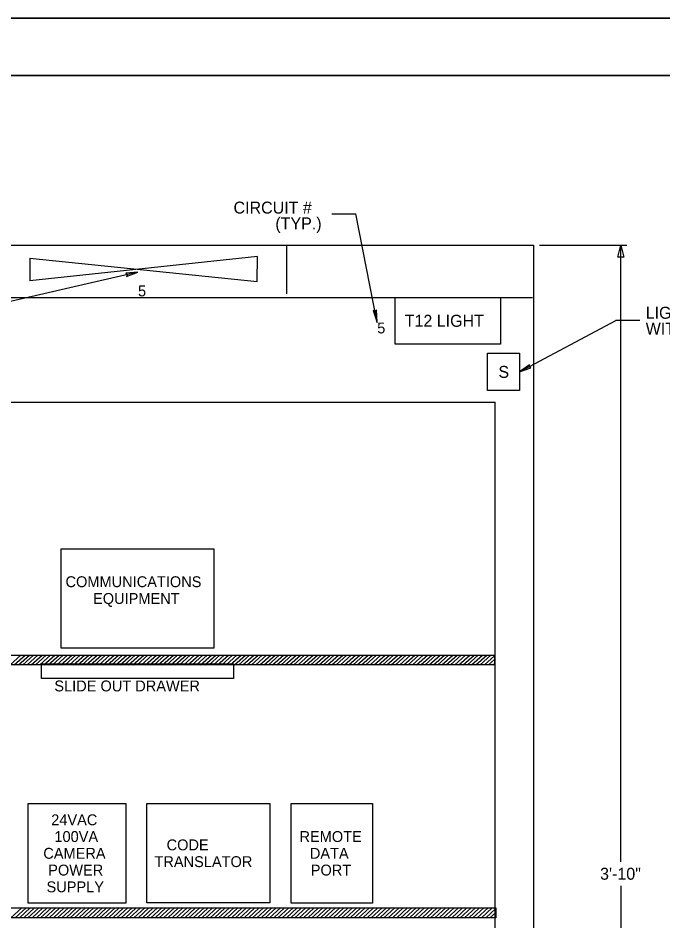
# Model space of a CAD drawing. Extents: x 507436 to 508484, y 495513 to 496173.
# Drawn here: x 507987.3 to 508156.1, y 495936.5 to 496172.9 of the extents above; entities that cross this region are included whole.
import ezdxf

# ---------------------------------------------------------------- set-up
doc = ezdxf.new("R2010")
doc.units = 0
doc.layers.add('1', color=7, linetype='Continuous')
doc.layers.add('41', color=7, linetype='Continuous')

msp = doc.modelspace()

# ---------------------------------------------------------------- linework, layer by layer
at = {"layer": '1'}
for p, q in [((508484.48, 496172.95), (507436.31, 496172.95)), ((508481.48, 496157.95), (507491.48, 496157.95)), ((508069.49, 496121.69), (508075.76, 496121.69)), ((508081.35, 496093.23), (508075.76, 496121.69)), ((507904.37, 496113.51), (508122.25, 496113.51)), ((508057.65, 496113.51), (508057.65, 496100.74)), ((508122.25, 496113.51), (508122.25, 495784.3)), ((508123.81, 496113.51), (508146.66, 496113.51)), ((508144.31, 496110.38), (508145.1, 496113.51)), ((508145.1, 495952.04), (508145.1, 496113.51)), ((508145.1, 496113.51), (508145.88, 496110.38)), ((508050.06, 496110.55), (507990.46, 496104.15)), ((507990.46, 496110.04), (508049.92, 496103.93)), ((507990.46, 496110.04), (507990.46, 496104.15)), ((508049.92, 496103.93), (508050.06, 496110.55)), ((508145.88, 496110.38), (508144.31, 496110.38)), ((508018.69, 496106.39), (507916.75, 496083.05)), ((507904.37, 496099.8), (508122.03, 496099.8)), ((508086.06, 496099.8), (508113.58, 496099.8)), ((508086.06, 496087.58), (508086.06, 496099.8)), ((508113.58, 496099.8), (508113.58, 496087.58)), ((508118.62, 496080.31), (508143.79, 496093.77)), ((508150.06, 496093.77), (508143.79, 496093.77)), ((508113.58, 496087.58), (508086.06, 496087.58)), ((508110.19, 496085.18), (508118.62, 496085.18)), ((508110.19, 496075.43), (508110.19, 496085.18)), ((508118.62, 496085.18), (508118.62, 496075.43)), ((508118.62, 496075.43), (508110.19, 496075.43)), ((507914.42, 496072.36), (508112.25, 496072.36)), ((508112.25, 496068.9), (508112.25, 496072.36)), ((508112.25, 495798.01), (508112.25, 496068.9)), ((507998.63, 496033.98), (508038.58, 496033.98)), ((507998.63, 496007.97), (507998.63, 496033.98)), ((508038.58, 496033.98), (508038.58, 496007.97)), ((508038.58, 496007.97), (507998.63, 496007.97)), ((507985.25, 496003.57), (507988.09, 496006.17)), ((507986.36, 496003.57), (507989.2, 496006.17)), ((507987.47, 496003.57), (507990.31, 496006.17)), ((507988.58, 496003.57), (507991.42, 496006.17)), ((507989.69, 496003.57), (507992.53, 496006.17)), ((507990.79, 496003.57), (507993.63, 496006.17)), ((507991.9, 496003.57), (507994.74, 496006.17)), ((507993.01, 496003.57), (507995.85, 496006.17)), ((507994.12, 496003.57), (507996.96, 496006.17)), ((507995.23, 496003.57), (507998.07, 496006.17)), ((507996.34, 496003.57), (507999.18, 496006.17)), ((507997.45, 496003.57), (508000.29, 496006.17)), ((507998.55, 496003.57), (508001.39, 496006.17)), ((507999.66, 496003.57), (508002.5, 496006.17)), ((508000.77, 496003.57), (508003.61, 496006.17)), ((508001.88, 496003.57), (508004.72, 496006.17)), ((508002.99, 496003.57), (508005.83, 496006.17)), ((508004.1, 496003.57), (508006.94, 496006.17)), ((508005.2, 496003.57), (508008.04, 496006.17)), ((508006.31, 496003.57), (508009.15, 496006.17)), ((508007.42, 496003.57), (508010.26, 496006.17)), ((508008.53, 496003.57), (508011.37, 496006.17)), ((508009.64, 496003.57), (508012.48, 496006.17)), ((508010.75, 496003.57), (508013.59, 496006.17)), ((508011.85, 496003.57), (508014.69, 496006.17)), ((508012.96, 496003.57), (508015.8, 496006.17)), ((508014.07, 496003.57), (508016.91, 496006.17)), ((508015.18, 496003.57), (508018.02, 496006.17)), ((508016.29, 496003.57), (508019.13, 496006.17)), ((508017.4, 496003.57), (508020.24, 496006.17)), ((508018.51, 496003.57), (508021.35, 496006.17)), ((508019.61, 496003.57), (508022.45, 496006.17)), ((508020.72, 496003.57), (508023.56, 496006.17)), ((508021.83, 496003.57), (508024.67, 496006.17)), ((508022.94, 496003.57), (508025.78, 496006.17)), ((508024.05, 496003.57), (508026.89, 496006.17)), ((508025.16, 496003.57), (508028, 496006.17)), ((508026.26, 496003.57), (508029.1, 496006.17)), ((508027.37, 496003.57), (508030.21, 496006.17)), ((508028.48, 496003.57), (508031.32, 496006.17)), ((508029.59, 496003.57), (508032.43, 496006.17)), ((508030.7, 496003.57), (508033.54, 496006.17)), ((508031.81, 496003.57), (508034.65, 496006.17)), ((508032.91, 496003.57), (508035.75, 496006.17)), ((508034.02, 496003.57), (508036.86, 496006.17)), ((508035.13, 496003.57), (508037.97, 496006.17)), ((508036.24, 496003.57), (508039.08, 496006.17)), ((508037.35, 496003.57), (508040.19, 496006.17)), ((508038.46, 496003.57), (508041.3, 496006.17)), ((508039.57, 496003.57), (508042.41, 496006.17)), ((508040.67, 496003.57), (508043.51, 496006.17)), ((508041.78, 496003.57), (508044.62, 496006.17)), ((508042.89, 496003.57), (508045.73, 496006.17)), ((508044, 496003.57), (508046.84, 496006.17)), ((508045.11, 496003.57), (508047.95, 496006.17)), ((508046.22, 496003.57), (508049.06, 496006.17)), ((508047.32, 496003.57), (508050.16, 496006.17)), ((508048.43, 496003.57), (508051.27, 496006.17)), ((508049.54, 496003.57), (508052.38, 496006.17)), ((508050.65, 496003.57), (508053.49, 496006.17)), ((508051.76, 496003.57), (508054.6, 496006.17)), ((508052.87, 496003.57), (508055.71, 496006.17)), ((508053.97, 496003.57), (508056.81, 496006.17)), ((508055.08, 496003.57), (508057.92, 496006.17)), ((508056.19, 496003.57), (508059.03, 496006.17)), ((508057.3, 496003.57), (508060.14, 496006.17)), ((508058.41, 496003.57), (508061.25, 496006.17)), ((508059.52, 496003.57), (508062.36, 496006.17)), ((508060.63, 496003.57), (508063.47, 496006.17)), ((508061.73, 496003.57), (508064.57, 496006.17)), ((508062.84, 496003.57), (508065.68, 496006.17)), ((508063.95, 496003.57), (508066.79, 496006.17)), ((508065.06, 496003.57), (508067.9, 496006.17)), ((508066.17, 496003.57), (508069.01, 496006.17)), ((508067.28, 496003.57), (508070.12, 496006.17)), ((508068.38, 496003.57), (508071.22, 496006.17)), ((508069.49, 496003.57), (508072.33, 496006.17)), ((508070.6, 496003.57), (508073.44, 496006.17)), ((508071.71, 496003.57), (508074.55, 496006.17)), ((508072.82, 496003.57), (508075.66, 496006.17)), ((508073.93, 496003.57), (508076.77, 496006.17)), ((508075.03, 496003.57), (508077.87, 496006.17)), ((508076.14, 496003.57), (508078.98, 496006.17)), ((508077.25, 496003.57), (508080.09, 496006.17)), ((508078.36, 496003.57), (508081.2, 496006.17)), ((508079.47, 496003.57), (508082.31, 496006.17)), ((508080.58, 496003.57), (508083.42, 496006.17)), ((508081.69, 496003.57), (508084.53, 496006.17)), ((508082.79, 496003.57), (508085.63, 496006.17)), ((508083.9, 496003.57), (508086.74, 496006.17)), ((508085.01, 496003.57), (508087.85, 496006.17)), ((508086.12, 496003.57), (508088.96, 496006.17)), ((508087.23, 496003.57), (508090.07, 496006.17)), ((508088.34, 496003.57), (508091.18, 496006.17)), ((508089.44, 496003.57), (508092.28, 496006.17)), ((508090.55, 496003.57), (508093.39, 496006.17)), ((508091.66, 496003.57), (508094.5, 496006.17)), ((508092.77, 496003.57), (508095.61, 496006.17)), ((508093.88, 496003.57), (508096.72, 496006.17)), ((508094.99, 496003.57), (508097.83, 496006.17)), ((508096.09, 496003.57), (508098.93, 496006.17)), ((508097.2, 496003.57), (508100.04, 496006.17)), ((508098.31, 496003.57), (508101.15, 496006.17)), ((508099.42, 496003.57), (508102.26, 496006.17)), ((508100.53, 496003.57), (508103.37, 496006.17)), ((508101.64, 496003.57), (508104.48, 496006.17)), ((508102.75, 496003.57), (508105.59, 496006.17)), ((508103.85, 496003.57), (508106.69, 496006.17)), ((508104.96, 496003.57), (508107.8, 496006.17)), ((508106.07, 496003.57), (508108.91, 496006.17)), ((508107.18, 496003.57), (508110.02, 496006.17)), ((508108.29, 496003.57), (508111.13, 496006.17)), ((508109.4, 496003.57), (508112.02, 496005.97)), ((508110.5, 496003.57), (508112.02, 496004.96)), ((507993.44, 495999.99), (507993.44, 496003.87)), ((507993.44, 496003.87), (508043.77, 496003.87)), ((508043.77, 496003.87), (508043.77, 495999.99)), ((508111.61, 496003.57), (508112.02, 496003.95)), ((508043.77, 495999.99), (507993.44, 495999.99)), ((507989.96, 495967.27), (508015.51, 495967.27)), ((507989.96, 495941.23), (507989.96, 495967.27)), ((508015.51, 495967.27), (508015.51, 495941.23)), ((508021.01, 495967.27), (508053.24, 495967.27)), ((508021.01, 495941.26), (508021.01, 495967.27)), ((508053.24, 495967.27), (508053.24, 495941.26)), ((508058.86, 495967.27), (508080.09, 495967.27)), ((508058.86, 495941.23), (508058.86, 495967.27)), ((508080.09, 495967.27), (508080.09, 495941.23)), ((508145.1, 495945.77), (508145.1, 495784.3)), ((508015.51, 495941.23), (507989.96, 495941.23)), ((508053.24, 495941.26), (508021.01, 495941.26)), ((508080.09, 495941.23), (508058.86, 495941.23)), ((507985.48, 495937.38), (507988.33, 495939.97)), ((507986.59, 495937.38), (507989.43, 495939.97)), ((507987.7, 495937.38), (507990.54, 495939.97)), ((507988.81, 495937.38), (507991.65, 495939.97)), ((507989.92, 495937.38), (507992.76, 495939.97)), ((507991.03, 495937.38), (507993.87, 495939.97)), ((507992.14, 495937.38), (507994.98, 495939.97)), ((507993.25, 495937.38), (507996.09, 495939.97)), ((507994.36, 495937.38), (507997.2, 495939.97)), ((507995.47, 495937.38), (507998.31, 495939.97)), ((507996.58, 495937.38), (507999.42, 495939.97)), ((507997.69, 495937.38), (508000.53, 495939.97)), ((507998.8, 495937.38), (508001.64, 495939.97)), ((507999.91, 495937.38), (508002.75, 495939.97)), ((508001.02, 495937.38), (508003.86, 495939.97)), ((508002.13, 495937.38), (508004.97, 495939.97)), ((508003.23, 495937.38), (508006.08, 495939.97)), ((508004.34, 495937.38), (508007.19, 495939.97)), ((508005.45, 495937.38), (508008.3, 495939.97)), ((508006.56, 495937.38), (508009.41, 495939.97)), ((508007.67, 495937.38), (508010.52, 495939.97)), ((508008.78, 495937.38), (508011.63, 495939.97)), ((508009.89, 495937.38), (508012.73, 495939.97)), ((508011, 495937.38), (508013.84, 495939.97)), ((508012.11, 495937.38), (508014.95, 495939.97)), ((508013.22, 495937.38), (508016.06, 495939.97)), ((508014.33, 495937.38), (508017.17, 495939.97)), ((508015.44, 495937.38), (508018.28, 495939.97)), ((508016.55, 495937.38), (508019.39, 495939.97)), ((508017.66, 495937.38), (508020.5, 495939.97)), ((508018.77, 495937.38), (508021.61, 495939.97)), ((508019.88, 495937.38), (508022.72, 495939.97)), ((508020.99, 495937.38), (508023.83, 495939.97)), ((508022.1, 495937.38), (508024.94, 495939.97)), ((508023.21, 495937.38), (508026.05, 495939.97)), ((508024.32, 495937.38), (508027.16, 495939.97)), ((508025.43, 495937.38), (508028.27, 495939.97)), ((508026.53, 495937.38), (508029.38, 495939.97)), ((508027.64, 495937.38), (508030.49, 495939.97)), ((508028.75, 495937.38), (508031.6, 495939.97)), ((508029.86, 495937.38), (508032.71, 495939.97)), ((508030.97, 495937.38), (508033.82, 495939.97)), ((508032.08, 495937.38), (508034.93, 495939.97)), ((508033.19, 495937.38), (508036.04, 495939.97)), ((508034.3, 495937.38), (508037.14, 495939.97)), ((508035.41, 495937.38), (508038.25, 495939.97)), ((508036.52, 495937.38), (508039.36, 495939.97)), ((508037.63, 495937.38), (508040.47, 495939.97)), ((508038.74, 495937.38), (508041.58, 495939.97)), ((508039.85, 495937.38), (508042.69, 495939.97)), ((508040.96, 495937.38), (508043.8, 495939.97)), ((508042.07, 495937.38), (508044.91, 495939.97)), ((508043.18, 495937.38), (508046.02, 495939.97)), ((508044.29, 495937.38), (508047.13, 495939.97)), ((508045.4, 495937.38), (508048.24, 495939.97)), ((508046.51, 495937.38), (508049.35, 495939.97)), ((508047.62, 495937.38), (508050.46, 495939.97)), ((508048.73, 495937.38), (508051.57, 495939.97)), ((508049.84, 495937.38), (508052.68, 495939.97)), ((508050.94, 495937.38), (508053.79, 495939.97)), ((508052.05, 495937.38), (508054.9, 495939.97)), ((508053.16, 495937.38), (508056.01, 495939.97)), ((508054.27, 495937.38), (508057.12, 495939.97)), ((508055.38, 495937.38), (508058.23, 495939.97)), ((508056.49, 495937.38), (508059.34, 495939.97)), ((508057.6, 495937.38), (508060.44, 495939.97)), ((508058.71, 495937.38), (508061.55, 495939.97)), ((508059.82, 495937.38), (508062.66, 495939.97)), ((508060.93, 495937.38), (508063.77, 495939.97)), ((508062.04, 495937.38), (508064.88, 495939.97)), ((508063.15, 495937.38), (508065.99, 495939.97)), ((508064.26, 495937.38), (508067.1, 495939.97)), ((508065.37, 495937.38), (508068.21, 495939.97)), ((508066.48, 495937.38), (508069.32, 495939.97)), ((508067.59, 495937.38), (508070.43, 495939.97)), ((508068.7, 495937.38), (508071.54, 495939.97)), ((508069.81, 495937.38), (508072.65, 495939.97)), ((508070.92, 495937.38), (508073.76, 495939.97)), ((508072.03, 495937.38), (508074.87, 495939.97)), ((508073.14, 495937.38), (508075.98, 495939.97)), ((508074.24, 495937.38), (508077.09, 495939.97)), ((508075.35, 495937.38), (508078.2, 495939.97)), ((508076.46, 495937.38), (508079.31, 495939.97)), ((508077.57, 495937.38), (508080.42, 495939.97)), ((508078.68, 495937.38), (508081.53, 495939.97)), ((508079.79, 495937.38), (508082.64, 495939.97)), ((508080.9, 495937.38), (508083.75, 495939.97)), ((508082.01, 495937.38), (508084.85, 495939.97)), ((508083.12, 495937.38), (508085.96, 495939.97)), ((508084.23, 495937.38), (508087.07, 495939.97)), ((508085.34, 495937.38), (508088.18, 495939.97)), ((508086.45, 495937.38), (508089.29, 495939.97)), ((508087.56, 495937.38), (508090.4, 495939.97)), ((508088.67, 495937.38), (508091.51, 495939.97)), ((508089.78, 495937.38), (508092.62, 495939.97)), ((508090.89, 495937.38), (508093.73, 495939.97)), ((508092, 495937.38), (508094.84, 495939.97)), ((508093.11, 495937.38), (508095.95, 495939.97)), ((508094.22, 495937.38), (508097.06, 495939.97)), ((508095.33, 495937.38), (508098.17, 495939.97)), ((508096.44, 495937.38), (508099.28, 495939.97)), ((508097.54, 495937.38), (508100.39, 495939.97)), ((508098.65, 495937.38), (508101.5, 495939.97)), ((508099.76, 495937.38), (508102.61, 495939.97)), ((508100.87, 495937.38), (508103.72, 495939.97)), ((508101.98, 495937.38), (508104.83, 495939.97)), ((508103.09, 495937.38), (508105.94, 495939.97)), ((508104.2, 495937.38), (508107.05, 495939.97)), ((508105.31, 495937.38), (508108.15, 495939.97)), ((508106.42, 495937.38), (508109.26, 495939.97)), ((508107.53, 495937.38), (508110.37, 495939.97)), ((508108.64, 495937.38), (508111.48, 495939.97)), ((508109.75, 495937.38), (508112.38, 495939.78)), ((508110.86, 495937.38), (508112.38, 495938.77)), ((508111.97, 495937.38), (508112.38, 495937.75))]:
    msp.add_line(p, q, dxfattribs=at)
for points in [[(508018.69, 496106.39), (508015.53, 496106.12), (508015.96, 496105.76), (508015.73, 496105.25)], [(508018.69, 496106.39), (508015.53, 496106.12), (508015.96, 496105.76), (508015.73, 496105.25)], [(508081.35, 496093.23), (508081.17, 496096.56), (508080.78, 496096.12), (508080.25, 496096.38)], [(508081.35, 496093.23), (508081.17, 496096.56), (508080.78, 496096.12), (508080.25, 496096.38)], [(508118.62, 496080.31), (508121.6, 496081.39), (508121.09, 496081.63), (508121.18, 496082.18)], [(507914.32, 496006.17), (508112.02, 496006.17), (508112.02, 496003.57), (507914.32, 496003.57)], [(507914.42, 496006.17), (508112.02, 496006.17), (508112.02, 496003.57), (507914.42, 496003.57)], [(507914.48, 495939.97), (508112.38, 495939.97), (508112.38, 495937.38), (507914.48, 495937.38)], [(507914.58, 495939.97), (508112.38, 495939.97), (508112.38, 495937.38), (507914.58, 495937.38)]]:
    msp.add_lwpolyline(points, close=True, dxfattribs=at)
at = {"layer": '41'}
for points in [[(507436.31, 496172.95), (508484.48, 496172.95), (508484.48, 495512.95), (507436.31, 495512.95)], [(507491.48, 496157.95), (508481.48, 496157.95), (508481.48, 495527.95), (507491.48, 495527.95)]]:
    msp.add_lwpolyline(points, close=True, dxfattribs=at)

# ---------------------------------------------------------------- texts
at = {"layer": '1'}
for s, height, p in [('CIRCUIT #', 3.135, (508043.74, 496121.75)), ('(TYP.)', 3.135, (508054.69, 496117.61)), ('5', 2.85, (508018.74, 496100.08)), ('LIGHT SWITCH', 3.1349, (508151.63, 496094.22)), ('T12 LIGHT', 3.135, (508088.55, 496092.12)), ('5', 2.85, (508081.35, 496090.38)), ('WITH ENCLOSURE', 3.1349, (508151.63, 496090.08)), ('S', 3.13, (508113.08, 496078.74)), ('COMMUNICATIONS', 2.8499, (507999.77, 496023.94)), ('EQUIPMENT', 2.85, (508006.97, 496019.55)), ('SLIDE OUT DRAWER', 2.8499, (507996.84, 495996.65)), ('24VAC', 2.85, (507996.02, 495961.6)), ('100VA', 2.85, (507996.86, 495957.22)), ('REMOTE', 2.85, (508061.01, 495957.22)), ('   CODE', 2.85, (508023.05, 495955.04)), ('CAMERA', 2.85, (507993.95, 495952.83)), ('DATA', 2.85, (508063.72, 495952.83)), ('TRANSLATOR', 2.85, (508023.05, 495950.65)), ('POWER', 2.85, (507995.24, 495948.44)), ('PORT', 2.85, (508063.95, 495948.44)), ('3\'-10"', 3.135, (508139.69, 495947.34)), ('SUPPLY', 2.85, (507994.79, 495944.05))]:
    msp.add_text(s, height=height, dxfattribs=at).set_placement(p)

doc.saveas('drawing.dxf')
